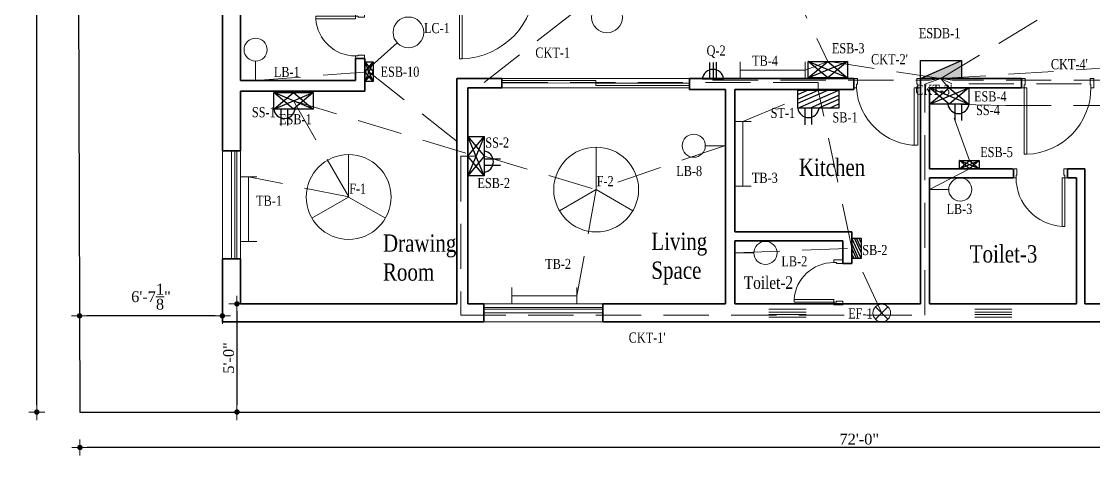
# Model space of a CAD drawing. Header units: inches. Extents: x -13742749 to 88736, y -40897 to 32194776.
# Drawn here: x 914 to 1508, y 26277138 to 26277379 of the extents above; entities that cross this region are included whole.
import ezdxf

# ---------------------------------------------------------------- set-up
doc = ezdxf.new("R2010")
doc.units = ezdxf.units.IN
doc.header["$LTSCALE"] = 10
doc.header["$MEASUREMENT"] = 0
doc.linetypes.add('ACAD_ISO04W100', pattern=[30, 24, -3, 0, -3])
doc.linetypes.add('HIDDEN', pattern=[0.375, 0.25, -0.125])
doc.layers.get('0').update_dxf_attribs({"color": 123})
for name, color, linetype, lineweight in [('Column', 7, 'Continuous', 35), ('Conduit (Mine)', 230, 'HIDDEN', 13), ('Conduit Generator (mine)', 134, 'HIDDEN', 13), ('DIM', 4, 'Continuous', 0), ('DOOR', 41, 'Continuous', 9), ('Fan (mine)', 210, 'Continuous', 13), ('Light (mine)', 80, 'Continuous', 13), ('Text_My', 7, 'Continuous', 13), ('Text_SUBD', 7, 'Continuous', 13), ('Wall', 7, 'Continuous', 35), ('WIN', 4, 'Continuous', 13), ('WIN-1', 8, 'Continuous', 13), ('WIN1', 8, 'Continuous', 9)]:
    doc.layers.add(name, color=color, linetype=linetype, lineweight=lineweight)
doc.layers.add('Site', color=7, linetype='ACAD_ISO04W100', lineweight=30, true_color=0x004961)
doc.layers.add('Switchboard & Socket (Mine)', color=4, linetype='Continuous')
doc.layers.add('Switchboard and Socket (mine)', color=41, linetype='Continuous')
doc.layers.get('0').off()
doc.styles.get("Standard").update_dxf_attribs({"font": 'times.ttf', "width": 0.8})
doc.styles.add('STYLE3', font='times.ttf')
doc.dimstyles.new('1_8', dxfattribs={"dimtxt": 6, "dimasz": 4, "dimexe": 0.18, "dimexo": 0.0625, "dimgap": 0.125, "dimtad": 0, "dimdec": 4, "dimrnd": 0.125, "dimzin": 3, "dimdsep": 46, "dimlunit": 4, "dimtxsty": 'STYLE3', "dimblk": 'D', "dimcen": 4, "dimse1": 1, "dimse2": 1, "dimclrt": 7, "dimadec": 0, "dimazin": 0, "dimtfac": 1, "dimtdec": 4, "dimtix": 1, "dimtmove": 0, "dimatfit": 3, "dimldrblk": 'OPEN90', "dimfxl": 1, "dimtvp": 0.75, "dimtolj": 1, "dimtzin": 0, "dimarcsym": 0})

# ---------------------------------------------------------------- blocks, each defined once
blk = doc.blocks.new('D')
at = {"layer": 'DIM'}
for q in [(-1.125, 0), (0, 1.125), (1.125, 0), (0, -1.125)]:
    blk.add_line((0, 0), q, dxfattribs=at)
at = {"layer": 'DIM', "color": 6, "const_width": 0.375}
blk.add_lwpolyline([(-0.1875, 0, 1), (0.1875, 0, 1)], format="xyb", close=True, dxfattribs=at)
blk = doc.blocks.new('*D438')
at = {"layer": 'DIM', "color": 0, "linetype": 'ByBlock', "lineweight": -2}
blk.add_line((922.18, 26277166.6), (922.18, 26277758.6), dxfattribs=at)
at = {"layer": 'DIM', "color": 0, "linetype": 'ByBlock', "lineweight": -2, "xscale": 4, "yscale": 4, "zscale": 4}
for p, rotation in [((922.18, 26277762.6), 90), ((922.18, 26277162.6), 270)]:
    blk.add_blockref('D', p, dxfattribs=dict(at, rotation=rotation))
at = {"layer": 'DIM', "color": 7, "linetype": 'ByBlock', "insert": (917.6, 26277462.6), "char_height": 6, "attachment_point": 5, "rotation": 90, "style": 'STYLE3'}
blk.add_mtext('\\A1;50\'-0"', dxfattribs=at)
blk = doc.blocks.new('_Open90')
at = {"layer": 'DIM', "color": 0, "lineweight": -2}
for p, q in [((0, 0), (-1, 0)), ((-0.5, 0.5), (0, 0)), ((0, 0), (-0.5, -0.5))]:
    blk.add_line(p, q, dxfattribs=at)
blk = doc.blocks.new('*D439')
at = {"layer": 'DIM', "color": 0, "linetype": 'ByBlock', "lineweight": -2}
blk.add_line((1806.09, 26277142.93), (950.09, 26277142.93), dxfattribs=at)
at = {"layer": 'DIM', "color": 0, "linetype": 'ByBlock', "lineweight": -2, "xscale": 4, "yscale": 4, "zscale": 4, "rotation": 180}
blk.add_blockref('D', (946.09, 26277142.93), dxfattribs=at)
at = {"layer": 'DIM', "color": 0, "linetype": 'ByBlock', "lineweight": -2, "xscale": 4, "yscale": 4, "zscale": 4}
blk.add_blockref('D', (1810.09, 26277142.93), dxfattribs=at)
at = {"layer": 'DIM', "color": 7, "linetype": 'ByBlock', "insert": (1378.09, 26277147.52), "char_height": 6, "attachment_point": 5, "style": 'STYLE3'}
blk.add_mtext('\\A1;72\'-0"', dxfattribs=at)
blk = doc.blocks.new('D-45')
for points in [[(-1.5, 46.97), (-3, 46.97), (-3, 5), (-1.5, 5)], [(-45, 5), (-45, 0), (-43, 0), (-43, 3.5), (-43.5, 3.5), (-43.5, 5)], [(0, 5), (0, 0), (-2, 0), (-2, 3.5), (-1.5, 3.5), (-1.5, 5)]]:
    blk.add_lwpolyline(points, close=True)
blk.add_arc((-1.5, 5), 42, 92.04671, 180)
blk = doc.blocks.new('D-25')
for points in [[(5, 25), (0, 25), (0, 23), (3.5, 23), (3.5, 23.5), (5, 23.5)], [(5, 0), (0, 0), (0, 2), (3.5, 2), (3.5, 1.5), (5, 1.5)], [(26.95, 1.5), (26.95, 3), (5, 3), (5, 1.5)]]:
    blk.add_lwpolyline(points, close=True)
blk.add_arc((5, 1.5), 22, 3.90956, 90)
blk = doc.blocks.new('D-S')
at = {"layer": 'DOOR', "linetype": 'Continuous'}
for p, q in [((1.5, 5), (1.5, 37)), ((3.5, 36.93), (3.5, 5)), ((3.5, 5), (1.5, 5))]:
    blk.add_line(p, q, dxfattribs=at)
at = {"layer": 'DOOR'}
for points in [[(2, 3), (2, 0), (0, 0), (0, 5), (1.5, 5), (1.5, 3)], [(35, 3), (35, 0), (37, 0), (37, 5), (35.5, 5), (35.5, 3)]]:
    blk.add_lwpolyline(points, close=True, dxfattribs=at)
blk.add_arc((1.46, 2.89), 34.11, 3.5436, 89.92781, dxfattribs=at)
blk = doc.blocks.new('D-40')
for points in [[(-5, 0), (0, 0), (0, -2), (-3.5, -2), (-3.5, -1.5), (-5, -1.5)], [(-41.97, -1.5), (-41.97, -3), (-5, -3), (-5, -1.5)], [(-5, -40), (0, -40), (0, -38), (-3.5, -38), (-3.5, -38.5), (-5, -38.5)]]:
    blk.add_lwpolyline(points, close=True)
blk.add_arc((-5, -1.5), 37, 182.32344, 270)
blk = doc.blocks.new('D-30')
for points in [[(5, 30), (0, 30), (0, 28), (3.5, 28), (3.5, 28.5), (5, 28.5)], [(5, 0), (0, 0), (0, 2), (3.5, 2), (3.5, 1.5), (5, 1.5)], [(31.97, 1.5), (31.97, 3), (5, 3), (5, 1.5)]]:
    blk.add_lwpolyline(points, close=True)
blk.add_arc((4.99, 1.48), 27.02, 3.22606, 89.98261)
blk = doc.blocks.new('*D486')
at = {"layer": 'DIM', "color": 0, "linetype": 'ByBlock', "lineweight": -2}
blk.add_line((1021.03, 26277215.97), (949.89, 26277215.97), dxfattribs=at)
at = {"layer": 'DIM', "color": 0, "linetype": 'ByBlock', "lineweight": -2, "xscale": 4, "yscale": 4, "zscale": 4, "rotation": 180}
blk.add_blockref('D', (945.89, 26277215.97), dxfattribs=at)
at = {"layer": 'DIM', "color": 0, "linetype": 'ByBlock', "lineweight": -2, "xscale": 4, "yscale": 4, "zscale": 4}
blk.add_blockref('D', (1025.03, 26277215.97), dxfattribs=at)
at = {"layer": 'DIM', "color": 7, "linetype": 'ByBlock', "insert": (985.46, 26277226.61), "char_height": 6, "attachment_point": 5, "style": 'STYLE3'}
blk.add_mtext('\\A1;6\'-7{\\H1.000000x;\\S1/8;}"', dxfattribs=at)
blk = doc.blocks.new('*D487')
at = {"layer": 'DIM', "color": 0, "linetype": 'ByBlock', "lineweight": -2}
blk.add_line((1033.12, 26277218.6), (1033.12, 26277166.6), dxfattribs=at)
at = {"layer": 'DIM', "color": 0, "linetype": 'ByBlock', "lineweight": -2, "xscale": 4, "yscale": 4, "zscale": 4}
for p, rotation in [((1033.12, 26277222.6), 90), ((1033.12, 26277162.6), 270)]:
    blk.add_blockref('D', p, dxfattribs=dict(at, rotation=rotation))
at = {"layer": 'DIM', "color": 7, "linetype": 'ByBlock', "insert": (1028.54, 26277192.6), "char_height": 6, "attachment_point": 5, "rotation": 90, "style": 'STYLE3'}
blk.add_mtext('\\A1;5\'-0"', dxfattribs=at)
blk = doc.blocks.new('Ceiling Fan Small')
at = {"layer": 'Fan (mine)', "linetype": 'ByBlock', "ltscale": 10}
for p in [(7040.4, -35394.14), (7020.04, -35429.39), (7060.75, -35429.39)]:
    blk.add_line(p, (7040.4, -35417.64), dxfattribs=at)
blk.add_circle((7040.4, -35417.64), 23.5, dxfattribs=at)
blk.add_circle((7040.4, -35417.64), 23.5, dxfattribs=at)
blk.add_circle((7040.4, -35417.64), 23.5, dxfattribs=at)
blk = doc.blocks.new('Tube Light')
at = {"layer": 'Light (mine)', "linetype": 'Continuous'}
for p, q in [((-36, 4.54), (-36, -4.54)), ((0, 0), (-36, 0)), ((0, 4.54), (0, -4.54))]:
    blk.add_line(p, q, dxfattribs=at)
blk = doc.blocks.new('Ceiling light')
at = {"layer": 'Light (mine)', "linetype": 'ByBlock'}
blk.add_circle((0, 8.53), 8.53, dxfattribs=at)
blk = doc.blocks.new('Bulb')
at = {"layer": 'Light (mine)', "linetype": 'Continuous'}
blk.add_line((-9.96, -5.31), (-20.64, -5.31), dxfattribs=at)
blk.add_circle((-3.57, -5.31), 6.4, dxfattribs=at)
blk = doc.blocks.new('Exhaust_Fan_new')
at = {"layer": 'Fan (mine)', "linetype": 'ByBlock', "ltscale": 10}
for p, q in [((-3.46, 3.46), (3.46, -3.46)), ((3.46, 3.46), (-3.46, -3.46))]:
    blk.add_line(p, q, dxfattribs=at)
blk.add_circle((0, 0), 4.9, dxfattribs=at)
blk = doc.blocks.new('switch board')
at = {"layer": 'Switchboard and Socket (mine)', "linetype": 'Continuous'}
for p, q in [((-16.63, -10.09), (6.09, 0)), ((-16.63, -5.05), (-5.27, 0)), ((-16.63, -7.26), (0, 0)), ((-16.63, -2.38), (-11.29, 0)), ((-10.02, -10.09), (6.09, -2.84)), ((-5.27, -10.09), (6.09, -5.05)), ((0.97, -10.09), (6.09, -7.56))]:
    blk.add_line(p, q, dxfattribs=at)
blk.add_lwpolyline([(-16.63, 0), (6.09, 0), (6.09, -10.09), (-16.63, -10.09)], close=True, dxfattribs=at)
blk = doc.blocks.new('2 Pin')
at = {"layer": 'Switchboard and Socket (mine)', "linetype": 'Continuous', "ltscale": 10}
for p, q in [((-7.3, 0), (-7.3, 18.1)), ((0, 0), (0, 18.2)), ((-15.8, 0), (7.8, 0))]:
    blk.add_line(p, q, dxfattribs=at)
blk.add_arc((-4, -1.6), 11.9, 7.5318, 172.4682, dxfattribs=at)
blk = doc.blocks.new('Emergency')
at = {"layer": 'Switchboard and Socket (mine)', "linetype": 'Continuous', "ltscale": 10}
for p, q in [((-10.9, 0), (0, 9.07)), ((0, 0), (-10.9, 9.07)), ((-10.9, 0), (10.9, 9.07)), ((10.9, 0), (-10.9, 9.07)), ((0, 9.07), (10.9, 0)), ((10.9, 9.07), (0, 0))]:
    blk.add_line(p, q, dxfattribs=at)
blk.add_lwpolyline([(-10.9, 9.07), (10.9, 9.07), (10.9, 0), (-10.9, 0)], close=True, dxfattribs=at)
blk = doc.blocks.new('Emergency Sub Distribution Board')
at = {"layer": 'Switchboard & Socket (Mine)', "ltscale": 10}
blk.add_hatch(color=256, dxfattribs=at).paths.add_polyline_path([(22.73, -10.09), (22.73, 0), (0, -10.09)])
blk.add_line((0, -10.09), (22.73, 0), dxfattribs=at)
at = {"layer": 'Switchboard & Socket (Mine)', "linetype": 'Continuous'}
blk.add_lwpolyline([(0, 0), (22.73, 0), (22.73, -10.09), (0, -10.09)], close=True, dxfattribs=at)
blk = doc.blocks.new('3- Pic')
at = {"layer": 'Switchboard and Socket (mine)', "linetype": 'ByBlock'}
blk.add_blockref('2 Pin', (7.3, 0), dxfattribs=at)
blk = doc.blocks.new('3- Pin')
at = {"layer": 'Switchboard and Socket (mine)', "linetype": 'Continuous', "ltscale": 10}
blk.add_line((-10.3, -3.5), (-10.3, 14.6), dxfattribs=at)
at = {"layer": 'Switchboard and Socket (mine)', "linetype": 'Continuous'}
blk.add_blockref('3- Pic', (-14.1, -3.5), dxfattribs=at)

msp = doc.modelspace()

# ---------------------------------------------------------------- linework, layer by layer
at = {"layer": 'Column', "linetype": 'ByBlock', "ltscale": 10}
for p, q in [((1025.03252, 26277341.61158), (1025.03252, 26277395.61158)), ((1035.03252, 26277346.61158), (1035.03252, 26277395.61158)), ((1035.03252, 26277336.61158), (1035.03252, 26277340.61158)), ((1309.03252, 26277257.59988), (1309.03252, 26277222.59988)), ((1060.03252, 26277222.59989), (1132.03252, 26277222.59989)), ((1060.03252, 26277212.59989), (1132.03252, 26277212.59989)), ((1291.03252, 26277212.59988), (1329.03252, 26277212.59988))]:
    msp.add_line(p, q, dxfattribs=at)
at = {"layer": 'Column', "linetype": 'ByBlock'}
for points in [[(1045.03252, 26277212.59989), (1025.03252, 26277212.59989), (1025.03252, 26277222.59989)], [(1241.03252, 26277222.59988), (1261.03252, 26277222.59988)], [(1261.03252, 26277212.59988), (1241.03252, 26277212.59989)]]:
    msp.add_lwpolyline(points, dxfattribs=at)
at = {"layer": 'Conduit (Mine)', "linetype": 'HIDDEN', "ltscale": 10}
for p, q in [((1170.12444, 26277345.41972), (1241.33244, 26277401.30806)), ((1355.37618, 26277345.41972), (1170.12444, 26277345.41972)), ((1313.57424, 26277323.87576), (1355.37618, 26277341.25092)), ((1355.37618, 26277341.25092), (1355.37618, 26277345.41972)), ((1374.03252, 26277253.46563), (1355.37618, 26277341.25092)), ((1309.03263, 26277250.90034), (1374.03285, 26277253.46564)), ((1390.53968, 26277217.54166), (1374.03285, 26277253.46564))]:
    msp.add_line(p, q, dxfattribs=at)
at = {"layer": 'Conduit Generator (mine)', "linetype": 'HIDDEN', "ltscale": 10}
for p, q in [((1338.15854, 26277403.67978), (1360.7535, 26277357.1666)), ((1423.39524, 26277347.59988), (1508.03252, 26277399.21623)), ((1348.06283, 26277352.39207), (1360.7535, 26277357.1666)), ((1423.39715, 26277347.59959), (1360.7535, 26277357.1666)), ((1423.39795, 26277347.59863), (1564.05975, 26277356.68075)), ((1043.4772, 26277346.61307), (1106.2981, 26277351.39535)), ((1106.2981, 26277351.39535), (1165.56946, 26277304.53009)), ((1296.99433, 26277347.60116), (1296.99433, 26277346.73512)), ((1296.99433, 26277346.73512), (1417.44118, 26277346.73512)), ((1414.48328, 26277344.53442), (1423.39715, 26277347.59959)), ((1417.44118, 26277346.73512), (1423.39795, 26277347.59863)), ((1429.76424, 26277346.77454), (1423.39524, 26277347.59988)), ((1423.39524, 26277347.59988), (1429.4366, 26277344.80682)), ((1423.39715, 26277347.59959), (1427.77369, 26277342.34235)), ((1709.48684, 26277346.77454), (1429.76424, 26277346.77454)), ((1414.48328, 26277216.26685), (1414.48328, 26277344.53442)), ((1576.28489, 26277344.80682), (1429.4366, 26277344.80682)), ((1064.38531, 26277335.29759), (1165.56946, 26277304.53009)), ((1459.42489, 26277332.6587), (1427.17731, 26277333.40065)), ((1439.14796, 26277302.13578), (1427.93252, 26277333.40065)), ((1459.42489, 26277332.6587), (1534.04244, 26277332.6587)), ((1303.41662, 26277310.38876), (1232.24839, 26277286.04889)), ((1157.24621, 26277304.50614), (1157.1461, 26277216.26685)), ((1165.56946, 26277304.53009), (1157.24621, 26277304.50614)), ((1170.10643, 26277304.53009), (1232.24839, 26277286.04889)), ((1439.15002, 26277297.59988), (1417.03272, 26277286.06637)), ((1157.1461, 26277216.26685), (1414.48328, 26277216.26685))]:
    msp.add_line(p, q, dxfattribs=at)
at = {"layer": 'Conduit Generator (mine)', "linetype": 'ByBlock', "ltscale": 10}
msp.add_line((1104.03252, 26277351.39883), (1121.85947, 26277367.54928), dxfattribs=at)
at = {"layer": 'Conduit Generator (mine)', "color": 4, "linetype": 'HIDDEN', "ltscale": 10}
for p, q in [((1064.38531, 26277335.29759), (1095.15778, 26277281.9981)), ((1095.15778, 26277281.9981), (1039.5739, 26277293.14703)), ((1232.24839, 26277286.04889), (1221.52263, 26277227.14119))]:
    msp.add_line(p, q, dxfattribs=at)
at = {"layer": 'Site', "linetype": 'ByBlock', "ltscale": 3}
for p, q in [((943.77738, 26277762.59839), (946.08988, 26277162.59988)), ((946.08988, 26277162.59988), (1810.08988, 26277162.59988))]:
    msp.add_line(p, q, dxfattribs=at)
at = {"layer": 'Wall', "linetype": 'ByBlock', "ltscale": 10}
for p, q in [((1103.81274, 26277358.71557), (1098.81274, 26277358.71557)), ((1098.81274, 26277358.71557), (1098.81274, 26277346.61158)), ((1104.03252, 26277340.61158), (1104.03252, 26277358.71557)), ((1098.03252, 26277346.61158), (1035.03252, 26277346.61158)), ((1098.03252, 26277346.61158), (1098.81274, 26277346.61158)), ((1284.03252, 26277347.59988), (1375.03252, 26277347.59988)), ((1375.03252, 26277347.59988), (1375.03252, 26277341.59988)), ((1463.03252, 26277347.59988), (1417.03252, 26277347.59988)), ((1104.03252, 26277340.61158), (1035.03252, 26277340.61158)), ((1180.03252, 26277342.59988), (1161.03252, 26277342.59988)), ((1284.03252, 26277342.59988), (1284.03252, 26277342.59988)), ((1284.03252, 26277342.59988), (1284.03252, 26277341.59988)), ((1284.03252, 26277341.59988), (1304.03252, 26277341.59988)), ((1309.03252, 26277341.59988), (1375.03252, 26277341.59988)), ((1309.03252, 26277337.59988), (1309.03252, 26277341.59988)), ((1463.03252, 26277342.59988), (1417.03252, 26277342.59988)), ((1412.03252, 26277314.59988), (1412.03252, 26277284.59988)), ((1417.03252, 26277314.59988), (1417.03252, 26277297.59988)), ((1463.03252, 26277297.59988), (1417.03252, 26277297.59988)), ((1417.03252, 26277292.59988), (1417.03252, 26277284.59988)), ((1458.03252, 26277292.59988), (1417.03252, 26277292.59988)), ((1458.03252, 26277292.59988), (1463.52732, 26277292.59988)), ((1463.52732, 26277292.59988), (1463.52732, 26277297.59988)), ((1493.52732, 26277297.59988), (1503.17173, 26277297.59988)), ((1493.52732, 26277297.59988), (1493.52732, 26277292.59988)), ((1493.52732, 26277292.59988), (1498.49157, 26277292.59988)), ((1498.49157, 26277292.59988), (1498.49157, 26277222.59988)), ((1503.17173, 26277297.59988), (1503.17173, 26277222.59988)), ((1374.03252, 26277257.59988), (1374.03252, 26277262.59988)), ((1412.03252, 26277262.59988), (1412.03252, 26277222.59988)), ((1417.03252, 26277257.59988), (1417.03252, 26277222.59988)), ((1368.9144, 26277245.08471), (1374.03252, 26277245.08471)), ((1045.03252, 26277222.59989), (1035.03252, 26277222.59989)), ((1161.03252, 26277222.59989), (1170.03251, 26277222.59989)), ((1329.03252, 26277222.59988), (1309.03252, 26277222.59988)), ((1329.03252, 26277222.59988), (1412.03252, 26277222.59988)), ((1417.03252, 26277222.59988), (1498.49157, 26277222.59988)), ((1503.17173, 26277222.59988), (1573.03252, 26277222.59988)), ((1329.03252, 26277212.59988), (1573.03252, 26277212.59988))]:
    msp.add_line(p, q, dxfattribs=at)
at = {"layer": 'Wall', "linetype": 'ByBlock'}
for p, q in [((1180.03252, 26277347.59988), (1155.03252, 26277347.59988)), ((1155.03252, 26277347.59988), (1155.03252, 26277222.59989)), ((1180.03252, 26277347.59988), (1180.03252, 26277342.59988)), ((1284.03252, 26277347.59988), (1284.03252, 26277342.59988)), ((1309.03252, 26277347.59988), (1309.03252, 26277347.59988)), ((1417.03252, 26277347.59988), (1412.03252, 26277347.59988)), ((1412.03252, 26277347.59988), (1412.03252, 26277314.59988)), ((1025.03252, 26277307.59989), (1025.03252, 26277341.61158)), ((1161.03252, 26277342.59988), (1161.03252, 26277222.59989)), ((1304.03252, 26277341.59988), (1304.03252, 26277222.59989)), ((1417.03252, 26277342.59988), (1417.03252, 26277314.59988)), ((1035.03252, 26277336.61158), (1035.03252, 26277307.59989)), ((1309.03252, 26277337.59988), (1309.03252, 26277262.59988)), ((1025.03252, 26277307.59989), (1035.03252, 26277307.59989)), ((1412.03252, 26277284.59988), (1412.03252, 26277262.59988)), ((1417.03252, 26277284.59988), (1417.03252, 26277257.59988)), ((1374.03252, 26277262.59988), (1309.03252, 26277262.59988)), ((1369.03252, 26277257.59988), (1309.03252, 26277257.59988)), ((1369.03252, 26277245.08471), (1369.03252, 26277257.59988)), ((1374.03252, 26277245.08471), (1374.03252, 26277257.59988)), ((1025.03252, 26277222.59989), (1025.03252, 26277247.59989)), ((1025.03252, 26277247.59989), (1035.03252, 26277247.59989)), ((1035.03252, 26277247.59989), (1035.03252, 26277222.59989)), ((1060.03252, 26277222.59989), (1045.03252, 26277222.59989)), ((1155.03252, 26277222.59989), (1132.03252, 26277222.59989)), ((1170.03251, 26277212.59989), (1170.03251, 26277222.59989)), ((1241.03252, 26277222.59989), (1236.03252, 26277222.59989)), ((1236.03252, 26277212.59989), (1236.03252, 26277222.59989)), ((1304.03252, 26277222.59989), (1261.03252, 26277222.59989)), ((1060.03252, 26277212.59989), (1045.03252, 26277212.59989)), ((1170.03251, 26277212.59989), (1132.03252, 26277212.59989)), ((1241.03252, 26277212.59989), (1236.03252, 26277212.59989)), ((1261.03252, 26277212.59996), (1291.03252, 26277212.59988))]:
    msp.add_line(p, q, dxfattribs=at)
msp.add_lwpolyline([(1463.03252, 26277347.59988), (1468.03252, 26277347.59988), (1468.03252, 26277342.59988), (1463.03252, 26277342.59988)], dxfattribs=at)
at = {"layer": 'WIN', "linetype": 'ByBlock', "ltscale": 10}
for p, q in [((1180.03252, 26277346.5538), (1180.03252, 26277346.5538)), ((1180.03252, 26277346.5538), (1232.03252, 26277346.5538)), ((1232.03252, 26277346.5538), (1232.03252, 26277345.23441)), ((1232.03252, 26277345.23441), (1180.03252, 26277345.09988)), ((1232.03252, 26277345.23441), (1232.03252, 26277343.77419)), ((1284.03252, 26277345.09988), (1232.03252, 26277345.09988)), ((1232.03252, 26277343.77419), (1284.03252, 26277343.77419)), ((1284.03252, 26277343.63486), (1284.03252, 26277345.09988)), ((1284.03252, 26277343.77419), (1284.03252, 26277345.09988)), ((1327.97535, 26277218.05671), (1348.64044, 26277218.05671)), ((1327.97535, 26277216.7641), (1348.64044, 26277216.7641)), ((1442.08451, 26277218.05669), (1462.74959, 26277218.05669)), ((1442.08451, 26277216.76408), (1462.74959, 26277216.76408))]:
    msp.add_line(p, q, dxfattribs=at)
at = {"layer": 'WIN', "linetype": 'ByBlock'}
for p, q in [((1032.03252, 26277247.59989), (1032.03252, 26277307.59989)), ((1033.03252, 26277247.59989), (1033.03252, 26277307.59989)), ((1236.03252, 26277220.59989), (1170.03251, 26277220.59989)), ((1236.03252, 26277219.59989), (1170.03251, 26277219.59989))]:
    msp.add_line(p, q, dxfattribs=at)
at = {"layer": 'WIN-1', "linetype": 'ByBlock'}
for p, q in [((1025.03252, 26277307.59989), (1025.03252, 26277247.59989)), ((1030.03252, 26277247.59989), (1030.03252, 26277307.59989)), ((1035.03252, 26277247.59989), (1035.03252, 26277307.59989)), ((1236.03252, 26277222.59989), (1170.03251, 26277222.59989)), ((1236.03252, 26277217.59989), (1170.03251, 26277217.59989)), ((1170.03251, 26277212.59989), (1236.03252, 26277212.59989))]:
    msp.add_line(p, q, dxfattribs=at)
at = {"layer": 'WIN-1', "linetype": 'ByBlock', "ltscale": 10}
for p, q in [((1327.97535, 26277219.62957), (1348.64044, 26277219.62957)), ((1327.97535, 26277215.24331), (1348.64044, 26277215.24331)), ((1442.08451, 26277219.62955), (1462.74959, 26277219.62955)), ((1442.08451, 26277215.24329), (1462.74959, 26277215.24329))]:
    msp.add_line(p, q, dxfattribs=at)
at = {"layer": 'WIN1', "linetype": 'ByBlock', "ltscale": 10}
for p, q in [((1180.03252, 26277347.59988), (1284.03252, 26277347.59988)), ((1180.03252, 26277342.59988), (1284.03252, 26277342.59988))]:
    msp.add_line(p, q, dxfattribs=at)

# ---------------------------------------------------------------- block references
at = {"layer": 'DOOR', "linetype": 'ByBlock'}
for name, p, rotation in [('D-45', (1155.03252, 26277405.61158), 180), ('D-25', (1103.81274, 26277383.71557), 180), ('D-S', (1412.03252, 26277347.59988), 180), ('D-40', (1468.03252, 26277347.59988), 90)]:
    msp.add_blockref(name, p, dxfattribs=dict(at, rotation=rotation))
at = {"layer": 'DOOR', "linetype": 'ByBlock', "xscale": -1, "rotation": 90}
msp.add_blockref('D-30', (1493.52732, 26277297.59988), dxfattribs=at)
at = {"layer": 'DOOR', "linetype": 'ByBlock', "xscale": -1}
msp.add_blockref('D-25', (1368.9144, 26277222.08471), dxfattribs=at)
at = {"layer": 'Fan (mine)', "linetype": 'ByBlock'}
for name, p in [('Tube Light', (1348.06283, 26277352.39207)), ('Ceiling Fan Small', (-5945.36639, 26312699.5666)), ('Ceiling Fan Small', (-5808.14782, 26312703.69127)), ('Tube Light', (1221.52263, 26277227.14119)), ('Exhaust_Fan_new', (1390.53968, 26277217.54166))]:
    msp.add_blockref(name, p, dxfattribs=at)
at = {"layer": 'Fan (mine)', "linetype": 'ByBlock', "rotation": 90}
for p in [(1313.57424, 26277323.87576), (1039.5739, 26277293.14703)]:
    msp.add_blockref('Tube Light', p, dxfattribs=at)
at = {"layer": 'Switchboard & Socket (Mine)', "linetype": 'ByBlock'}
msp.add_blockref('Emergency Sub Distribution Board', (1412.03307, 26277357.69155), dxfattribs=at)
at = {"layer": 'Switchboard and Socket (mine)', "linetype": 'ByBlock'}
for name, p in [('Ceiling light', (1238.22741, 26277373.07183)), ('Ceiling light', (1128.17966, 26277364.74693)), ('Emergency', (1360.7535, 26277348.09268)), ('Emergency', (1064.38531, 26277330.76062)), ('switch board', (1360.64642, 26277341.25092)), ('Emergency', (1427.93252, 26277333.40065)), ('Bulb', (1437.67071, 26277291.37885)), ('Bulb', (1329.67063, 26277256.21282))]:
    msp.add_blockref(name, p, dxfattribs=at)
for name, p, rotation in [('Bulb', (1038.16473, 26277367.25106), 90), ('Bulb', (1282.77862, 26277305.07628), 180), ('Emergency', (1170.10643, 26277304.53009), 90)]:
    msp.add_blockref(name, p, dxfattribs=dict(at, rotation=rotation))
at = {"layer": 'Switchboard and Socket (mine)', "linetype": 'ByBlock', "xscale": 0.5, "yscale": 0.5, "zscale": 0.5}
for name, p, rotation in [('Emergency', (1108.56659, 26277351.39535), 90), ('2 Pin', (1057.41319, 26277330.72735), 180), ('2 Pin', (1347.90919, 26277331.16002), 180), ('2 Pin', (1431.08252, 26277333.40065), 180), ('2 Pin', (1170.10882, 26277299.52284), 270), ('switch board', (1374.03285, 26277256.10076), 90)]:
    msp.add_blockref(name, p, dxfattribs=dict(at, rotation=rotation))
for name, p in [('3- Pin', (1302.38888, 26277349.33643)), ('Emergency', (1439.18587, 26277297.59881))]:
    msp.add_blockref(name, p, dxfattribs=at)

# ---------------------------------------------------------------- texts
at = {"layer": 'Switchboard and Socket (mine)', "linetype": 'ByBlock', "ltscale": 10, "char_height": 5.614888, "attachment_point": 1}
for s, insert, width in [('LC-1', (1136.80268, 26277378.48806), 11.307141), ('ESDB-1', (1411.10122, 26277375.64664), 23.7170829), ('Q-2', (1293.45815, 26277366.01976), 11.307141), ('ESB-3', (1362.89505, 26277367.2963), 34.9277287), ('TB-4', (1318.71191, 26277360.35948), 11.307141), ('LB-1', (1053.57449, 26277354.13001), 10.7044674), ('ESB-10', (1112.73575, 26277354.24067), 11.307141), ('ESB-4', (1441.68581, 26277340.58067), 11.307141), ('SS-1', (1041.39802, 26277331.79455), 11.307141), ('ESB-1', (1056.46013, 26277327.91597), 11.307141), ('ST-1', (1328.97977, 26277331.38843), 11.307141), ('SB-1', (1363.23308, 26277328.90242), 11.307141), ('SS-4', (1442.82408, 26277333.01037), 11.307141), ('SS-2', (1170.77876, 26277314.93151), 11.307141), ('ESB-5', (1445.12624, 26277309.68371), 11.307141), ('LB-8', (1276.64383, 26277299.16708), 18.5417359), ('ESB-2', (1166.41647, 26277292.50557), 11.307141), ('F-2', (1232.53986, 26277293.52974), 11.307141), ('TB-3', (1318.59643, 26277295.39419), 11.307141), ('F-1', (1095.32072, 26277289.40504), 11.307141), ('TB-1', (1043.76507, 26277282.66546), 11.307141), ('LB-3', (1426.45696, 26277278.11269), 10.7044674), ('SB-2', (1379.76613, 26277255.29921), 11.307141), ('TB-2', (1204.00343, 26277247.59558), 11.307141), ('LB-2', (1334.94464, 26277249.0456), 10.7044674), ('EF-1', (1371.93364, 26277220.11273), 11.307141)]:
    msp.add_mtext(s, dxfattribs=dict(at, insert=insert, width=width))
at = {"layer": 'Text_My', "linetype": 'ByBlock', "ltscale": 10, "attachment_point": 1}
for s, insert, char_height, width in [('Kitchen', (1344.59264, 26277303.22011), 9.625, 2.1183511), ('Living\\PSpace', (1262.81769, 26277262.1583), 9.625, 2.1183511), ('Drawing \\PRoom', (1114.05238, 26277261.15716), 9.625, 2.1183511), ('Toilet-3', (1439.34582, 26277255.18011), 9.625, 2.1183511), ('Toilet-2', (1314.12469, 26277237.91041), 7, 37.91675)]:
    msp.add_mtext(s, dxfattribs=dict(at, insert=insert, char_height=char_height, width=width))
at = {"layer": 'Text_SUBD', "linetype": 'ByBlock', "ltscale": 10, "char_height": 5.614888, "width": 4.1666683, "attachment_point": 1}
for s, insert in [('CKT-1', (1198.53763, 26277364.8574)), ("CKT-2'", (1384.61221, 26277361.18718)), ("CKT-4'", (1484.32543, 26277358.43882)), ("CKT-3'", (1409.16876, 26277344.18018)), ("CKT-1'", (1250.27112, 26277206.72607))]:
    msp.add_mtext(s, dxfattribs=dict(at, insert=insert))

# ---------------------------------------------------------------- dimensions: what is measured, and where the dimension line sits
at = {"layer": 'DIM', "linetype": 'ByBlock'}
dim = msp.add_linear_dim(base=(922.175, 26277762.59839), p1=(946.08988, 26277162.59988), p2=(944.75134, 26277762.59839), angle=90, dimstyle='1_8', dxfattribs=at)
dim.commit()
dim.dimension.update_dxf_attribs({"geometry": '*D438', "text_midpoint": (922.175, 26277462.59914), "dimtype": 160})
dim = msp.add_linear_dim(base=(945.89438, 26277215.96525), p1=(1025.03252, 26277222.59989), p2=(945.89438, 26277213.23181), dimstyle='1_8', dxfattribs=at)
dim.commit()
dim.dimension.update_dxf_attribs({"geometry": '*D486', "text_midpoint": (985.46345, 26277226.61449)})
dim = msp.add_linear_dim(base=(1033.11549, 26277162.59988), p1=(1025.03252, 26277222.59989), p2=(1025.03252, 26277162.59988), angle=90, dimstyle='1_8', dxfattribs=at)
dim.commit()
dim.dimension.update_dxf_attribs({"geometry": '*D487', "text_midpoint": (1028.53763, 26277192.59989)})
dim = msp.add_linear_dim(base=(946.08988, 26277142.93071), p1=(1810.08988, 26277162.59988), p2=(946.08988, 26277162.59988), dimstyle='1_8', dxfattribs=at)
dim.commit()
dim.dimension.update_dxf_attribs({"geometry": '*D439', "text_midpoint": (1378.08988, 26277142.93071), "dimtype": 160})

doc.saveas('drawing.dxf')
